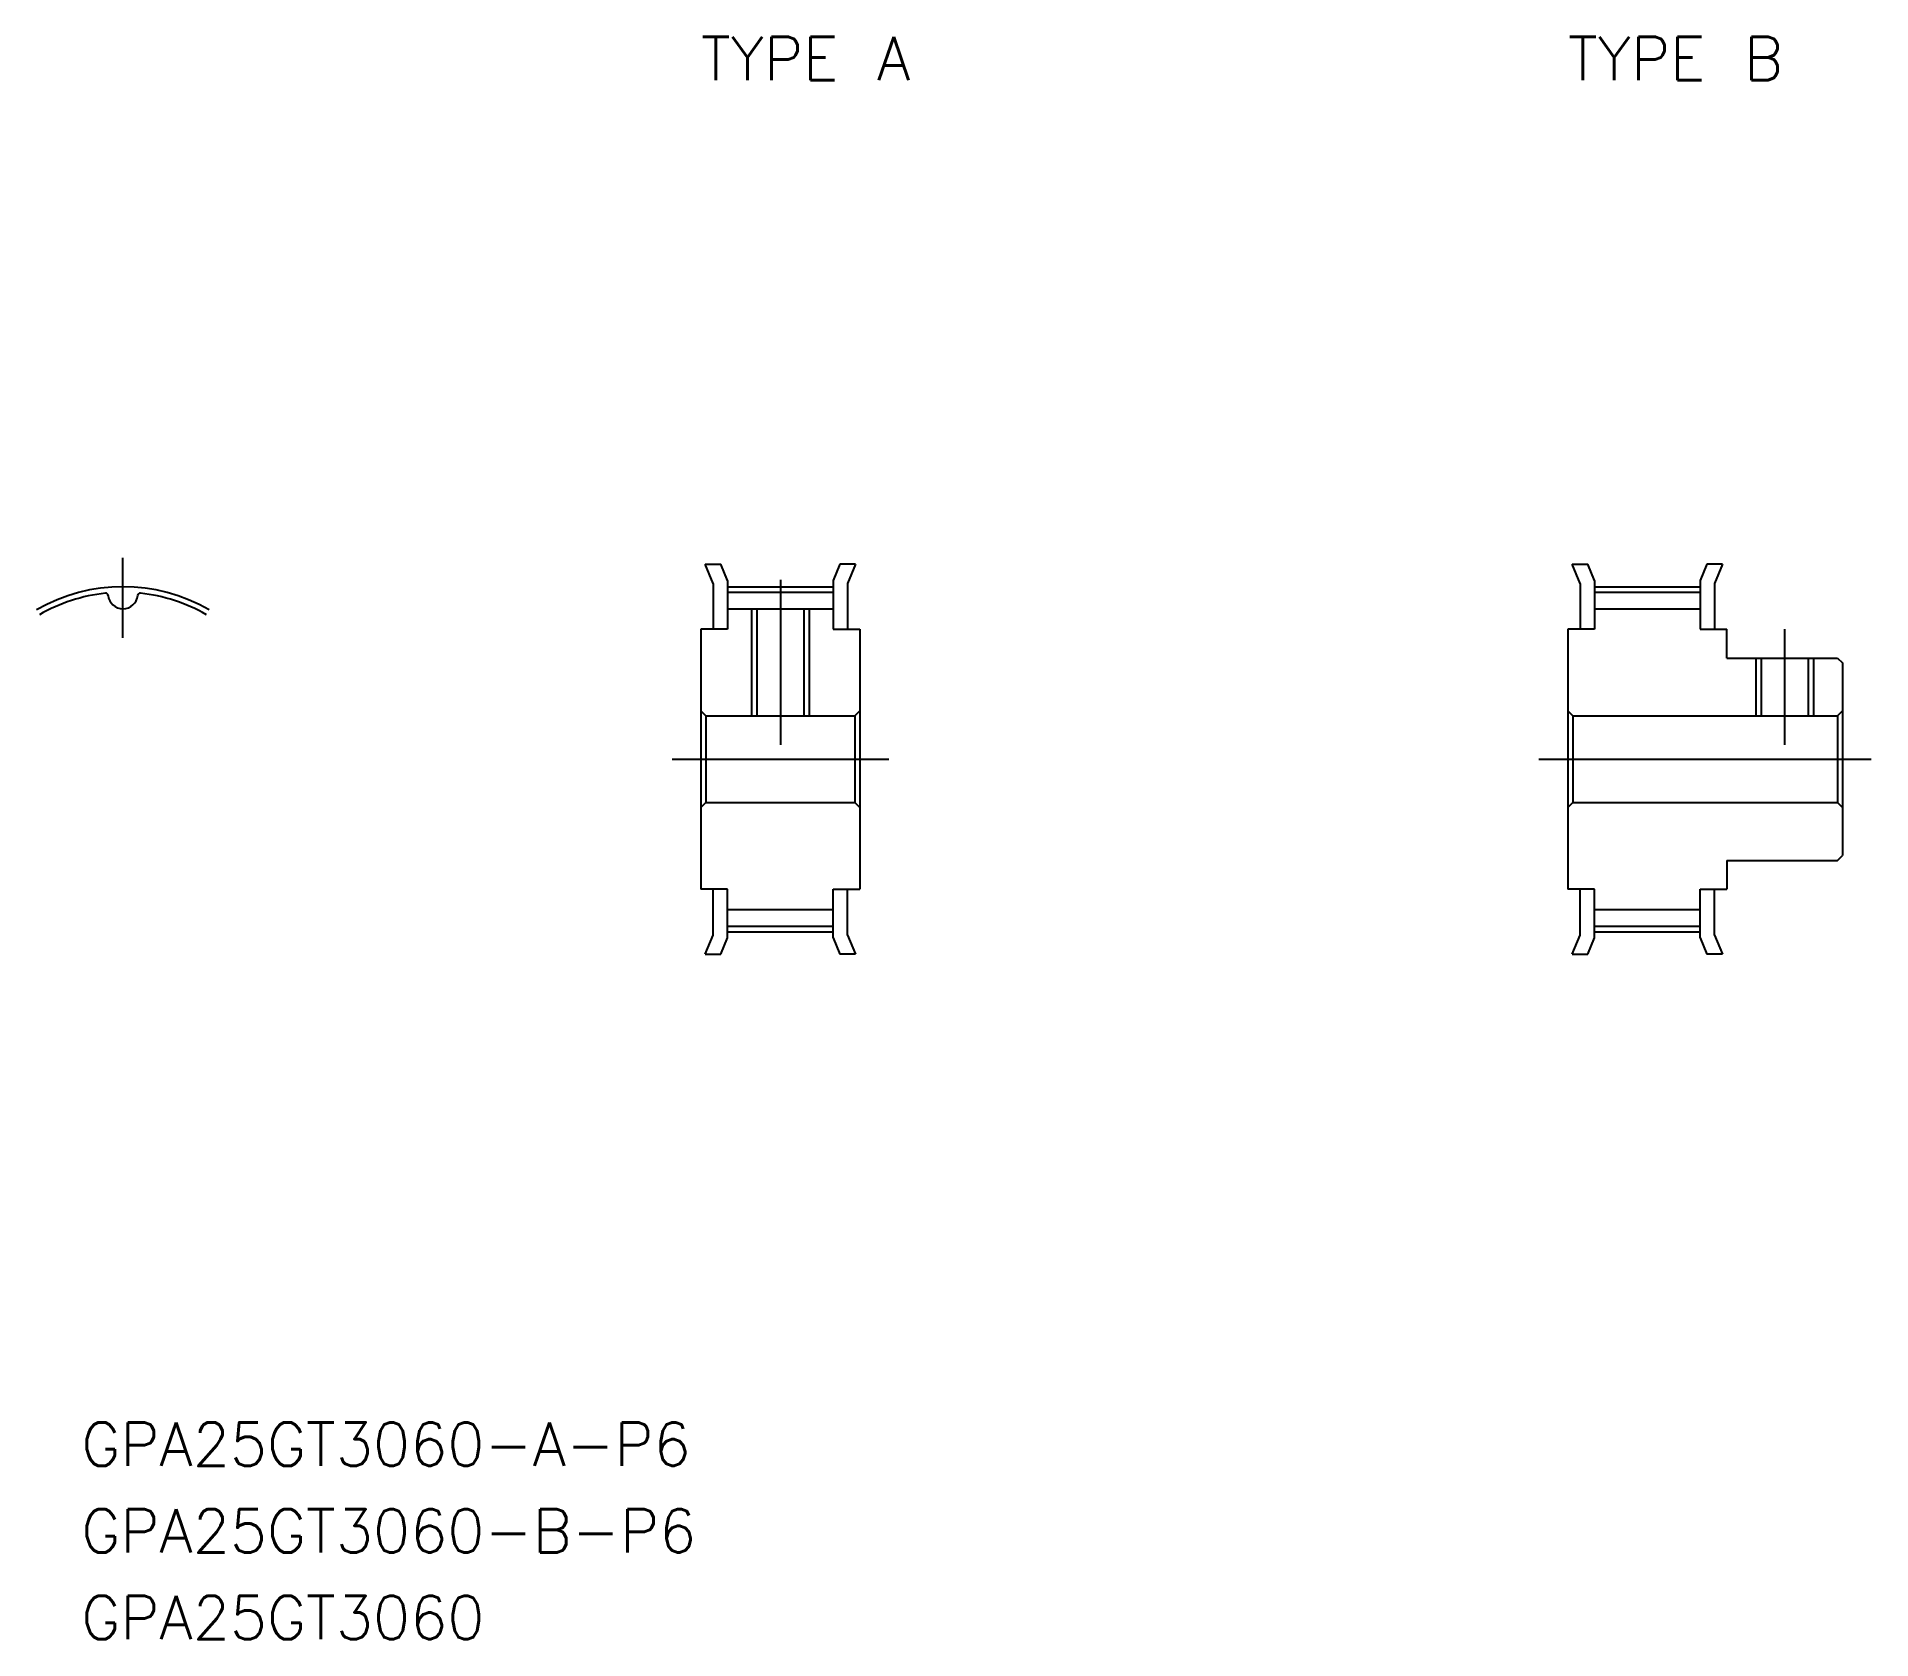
# Model space of a CAD drawing. Extents: x -6 to 121, y -61 to 50.
import ezdxf

# ---------------------------------------------------------------- set-up
doc = ezdxf.new("R2010")
doc.units = 0
doc.linetypes.add('CENTER', pattern=[50.8, 31.75, -6.35, 6.35, -6.35])
doc.layers.get('0').update_dxf_attribs({"linetype": 'CONTINUOUS'})
doc.layers.add('CENTER', color=1, linetype='CONTINUOUS')
doc.styles.get("Standard").update_dxf_attribs({"font": 'txt.shx', "height": 3, "bigfont": 'bigfont.shx'})

msp = doc.modelspace()

# ---------------------------------------------------------------- linework, layer by layer
at = {"color": 7, "linetype": 'CONTINUOUS'}
for p, q in [((40.3, 13.5), (41.38, 13.5)), ((40.85, 12.17), (40.3, 13.5)), ((41.85, 12.37), (41.38, 13.5)), ((49.62, 13.5), (49.15, 12.37)), ((50.7, 13.5), (49.62, 13.5)), ((50.7, 13.5), (50.15, 12.17)), ((100.85, 12.17), (100.3, 13.5)), ((100.3, 13.5), (101.38, 13.5)), ((101.85, 12.37), (101.38, 13.5)), ((109.62, 13.5), (109.15, 12.37)), ((110.7, 13.5), (109.62, 13.5)), ((110.7, 13.5), (110.15, 12.17)), ((40.85, 12.17), (40.85, 9)), ((41.85, 12.37), (41.85, 9)), ((41.85, 11.55), (49.15, 11.55)), ((49.15, 12.37), (49.15, 9)), ((50.15, 12.17), (50.15, 9)), ((100.85, 12.17), (100.85, 9)), ((101.85, 12.37), (101.85, 9)), ((101.85, 11.55), (109.15, 11.55)), ((109.15, 12.37), (109.15, 9)), ((110.15, 12.17), (110.15, 9)), ((41.85, 10.41), (49.15, 10.41)), ((43.88, 10.41), (43.88, 3)), ((47.12, 10.41), (47.12, 3)), ((101.85, 10.41), (109.15, 10.41)), ((40, 9), (40, -9)), ((41.85, 9), (40, 9)), ((49.15, 9), (51, 9)), ((51, 9), (51, -9)), ((100, 9), (100, -9)), ((101.85, 9), (100, 9)), ((109.15, 9), (111, 9)), ((111, 7), (111, 9)), ((111, 7), (118.66, 7)), ((113.38, 7), (113.38, 3)), ((116.62, 7), (116.62, 3)), ((118.66, 7), (119, 6.66)), ((119, 6.66), (119, -6.66)), ((40, 3.34), (40.34, 3)), ((40.34, 3), (50.66, 3)), ((40.34, 3), (40.34, -3)), ((51, 3.34), (50.66, 3)), ((50.66, 3), (50.66, -3)), ((100, 3.34), (100.34, 3)), ((100.34, 3), (118.66, 3)), ((100.34, 3), (100.34, -3)), ((119, 3.34), (118.66, 3)), ((118.66, 3), (118.66, -3)), ((40, -3.34), (40.34, -3)), ((40.34, -3), (50.66, -3)), ((51, -3.34), (50.66, -3)), ((100, -3.34), (100.34, -3)), ((100.34, -3), (118.66, -3)), ((119, -3.34), (118.66, -3)), ((111, -7), (111, -9)), ((111, -7), (118.66, -7)), ((118.66, -7), (119, -6.66)), ((41.85, -9), (40, -9)), ((40.85, -12.17), (40.85, -9)), ((41.85, -12.37), (41.85, -9)), ((49.15, -12.37), (49.15, -9)), ((49.15, -9), (51, -9)), ((50.15, -12.17), (50.15, -9)), ((101.85, -9), (100, -9)), ((100.85, -12.17), (100.85, -9)), ((101.85, -12.37), (101.85, -9)), ((109.15, -9), (111, -9)), ((109.15, -12.37), (109.15, -9)), ((110.15, -12.17), (110.15, -9)), ((41.85, -10.41), (49.15, -10.41)), ((101.85, -10.41), (109.15, -10.41)), ((40.3, -13.5), (40.85, -12.17)), ((41.38, -13.5), (41.85, -12.37)), ((41.85, -11.55), (49.15, -11.55)), ((49.15, -12.37), (49.62, -13.5)), ((50.15, -12.17), (50.7, -13.5)), ((100.3, -13.5), (100.85, -12.17)), ((101.38, -13.5), (101.85, -12.37)), ((101.85, -11.55), (109.15, -11.55)), ((109.15, -12.37), (109.62, -13.5)), ((110.15, -12.17), (110.7, -13.5)), ((40.3, -13.5), (41.38, -13.5)), ((50.7, -13.5), (49.62, -13.5)), ((100.3, -13.5), (101.38, -13.5)), ((110.7, -13.5), (109.62, -13.5))]:
    msp.add_line(p, q, dxfattribs=at)
at = {"color": 3, "linetype": 'CONTINUOUS'}
for p, q in [((43.5, 10.41), (43.5, 3)), ((47.5, 10.41), (47.5, 3)), ((113, 7), (113, 3)), ((117, 7), (117, 3))]:
    msp.add_line(p, q, dxfattribs=at)
at = {"color": 7, "linetype": 'CONTINUOUS'}
for centre, radius, start, end in [((0, 0), 11.55, 96.0054, 120), ((-1.19, 11.32), 0.171, 5.7284, 96.0054), ((1.19, 11.32), 0.171, 83.9946, 174.2716), ((0, 0), 11.55, 60, 83.9946), ((0, 11.44), 1.03, 185.7284, 354.2716)]:
    msp.add_arc(centre, radius, start, end, dxfattribs=at)
at = {"layer": 'CENTER', "color": 1, "linetype": 'CENTER'}
for p, q in [((0, 8.41), (0, 13.94)), ((41.85, 11.94), (49.15, 11.94)), ((45.5, 12.41), (45.5, 1)), ((101.85, 11.94), (109.15, 11.94)), ((115, 9), (115, 1)), ((38, 0), (53, 0)), ((98, 0), (121, 0)), ((41.85, -11.94), (49.15, -11.94)), ((101.85, -11.94), (109.15, -11.94))]:
    msp.add_line(p, q, dxfattribs=at)
msp.add_arc((0, 0), 11.94, 60, 120, dxfattribs=at)

# ---------------------------------------------------------------- texts
at = {"color": 7, "linetype": 'CONTINUOUS'}
for s, p in [('TYPE A', (40, 47)), ('TYPE B', (100, 47)), ('GPA25GT3060-A-P6', (-2.88, -48.9)), ('GPA25GT3060-B-P6', (-2.88, -54.9)), ('GPA25GT3060', (-2.88, -60.9))]:
    msp.add_text(s, height=3, dxfattribs=at).set_placement(p)

doc.saveas('drawing.dxf')
